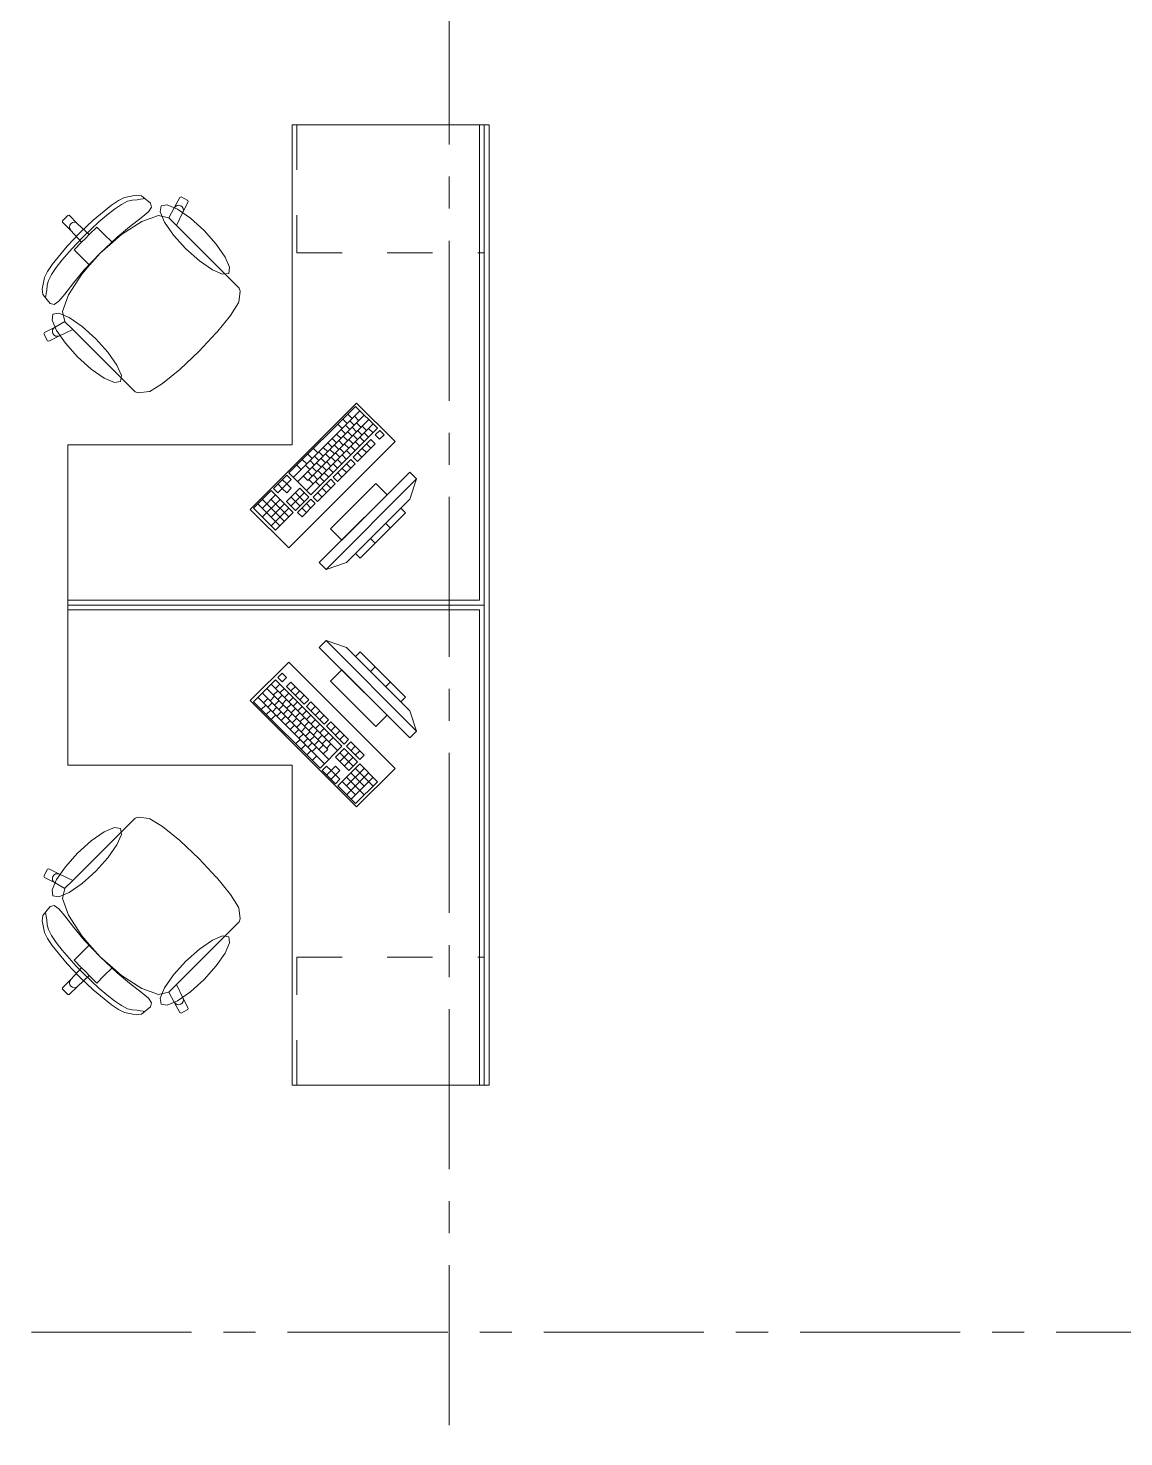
# Model space of a CAD drawing. Header units: inches. Extents: x -38 to 5698, y -33 to 92.
# Drawn here: x 315.229 to 318.649, y 9.675 to 14.075 of the extents above; entities that cross this region are included whole.
import ezdxf

# ---------------------------------------------------------------- set-up
doc = ezdxf.new("R2010")
doc.units = ezdxf.units.IN
doc.header["$MEASUREMENT"] = 0
doc.linetypes.add('Punto & Raya', pattern=[0.65, 0.5, -0.075, 0, -0.075])
doc.linetypes.add('Rayas', pattern=[0.282222, 0.141111, -0.141111])
doc.layers.add('Interior - Mobiliario', color=7, linetype='Continuous')
doc.layers.add('Marcador - Secciones', color=251, linetype='Continuous')

msp = doc.modelspace()

# ---------------------------------------------------------------- linework, layer by layer
at = {"layer": 'Interior - Mobiliario', "color": 175, "linetype": 'Rayas', "lineweight": 13}
for p, q in [((316.0675, 13.7731), (316.0675, 13.3731)), ((316.0675, 13.3731), (316.6525, 13.3731)), ((316.0675, 10.7731), (316.0675, 11.1731)), ((316.0675, 11.1731), (316.6525, 11.1731))]:
    msp.add_line(p, q, dxfattribs=at)
at = {"layer": 'Interior - Mobiliario', "color": 175, "linetype": 'Continuous', "lineweight": 13}
for p, q in [((316.6675, 13.7731), (316.6375, 13.7731)), ((316.6375, 13.7731), (316.6375, 12.2881)), ((316.6675, 12.2881), (316.6675, 13.7731)), ((315.5657, 13.5535), (315.5295, 13.5457)), ((315.5824, 13.5516), (315.5657, 13.5535)), ((315.4886, 13.5219), (315.4319, 13.475)), ((315.4743, 13.4907), (315.4981, 13.5093)), ((315.5103, 13.5368), (315.4886, 13.5219)), ((315.4981, 13.5093), (315.5199, 13.5241)), ((315.5295, 13.5457), (315.5103, 13.5368)), ((315.5199, 13.5241), (315.5388, 13.5341)), ((315.5388, 13.5341), (315.5535, 13.538)), ((315.5535, 13.538), (315.5689, 13.5391)), ((315.5689, 13.5391), (315.5797, 13.5412)), ((315.5797, 13.5412), (315.5877, 13.542)), ((315.6103, 13.5284), (315.5824, 13.5516)), ((315.5877, 13.542), (315.5922, 13.5428)), ((315.6037, 13.5012), (315.6137, 13.5155)), ((315.6137, 13.5155), (315.6103, 13.5284)), ((315.6847, 13.5133), (315.6673, 13.4823)), ((315.7016, 13.5464), (315.6847, 13.5133)), ((315.6883, 13.518), (315.6847, 13.5133)), ((315.6934, 13.5208), (315.6883, 13.518)), ((315.6993, 13.5216), (315.6934, 13.5208)), ((315.7049, 13.52), (315.6993, 13.5216)), ((315.7057, 13.5478), (315.7016, 13.5464)), ((315.7095, 13.5164), (315.7049, 13.52)), ((315.7271, 13.5369), (315.7057, 13.5478)), ((315.7123, 13.5113), (315.7095, 13.5164)), ((315.7114, 13.4998), (315.7284, 13.5329)), ((315.713, 13.5055), (315.7123, 13.5113)), ((315.7284, 13.5329), (315.7271, 13.5369)), ((315.3353, 13.4689), (315.3354, 13.4732)), ((315.3614, 13.4428), (315.3353, 13.4689)), ((315.3354, 13.4732), (315.3439, 13.4817)), ((315.3524, 13.4902), (315.3439, 13.4817)), ((315.3567, 13.4903), (315.3524, 13.4902)), ((315.3828, 13.4642), (315.3567, 13.4903)), ((315.3582, 13.4592), (315.3615, 13.4641)), ((315.3664, 13.4674), (315.3615, 13.4641)), ((315.3722, 13.4685), (315.3664, 13.4674)), ((315.3779, 13.4674), (315.3722, 13.4685)), ((315.3828, 13.4642), (315.3779, 13.4674)), ((315.4193, 13.4302), (315.3828, 13.4642)), ((315.4319, 13.475), (315.3897, 13.4359)), ((315.4249, 13.447), (315.4495, 13.4695)), ((315.4495, 13.4695), (315.4743, 13.4907)), ((315.5834, 13.4714), (315.5196, 13.4301)), ((315.5452, 13.4546), (315.5814, 13.4826)), ((315.5814, 13.4826), (315.6037, 13.5012)), ((315.6354, 13.4898), (315.5834, 13.4714)), ((315.6673, 13.4823), (315.6354, 13.4898)), ((315.6676, 13.4823), (315.6673, 13.4823)), ((315.6676, 13.4823), (315.6918, 13.458)), ((315.6918, 13.458), (315.7114, 13.4998)), ((315.7114, 13.4998), (315.713, 13.5055)), ((315.3506, 13.3937), (315.3897, 13.4359)), ((315.3571, 13.4534), (315.3582, 13.4592)), ((315.3582, 13.4477), (315.3571, 13.4534)), ((315.3614, 13.4428), (315.3582, 13.4477)), ((315.3954, 13.4063), (315.3614, 13.4428)), ((315.4014, 13.4242), (315.3786, 13.4007)), ((315.4014, 13.4242), (315.4249, 13.447)), ((315.4193, 13.4302), (315.4074, 13.4182)), ((315.4429, 13.4538), (315.4193, 13.4302)), ((315.4641, 13.4327), (315.4429, 13.4538)), ((315.4532, 13.3724), (315.5059, 13.4219)), ((315.4915, 13.4053), (315.4641, 13.4327)), ((315.5196, 13.4301), (315.4915, 13.4053)), ((315.5059, 13.4219), (315.5452, 13.4546)), ((315.8397, 13.3102), (315.6918, 13.458)), ((315.3037, 13.337), (315.3506, 13.3937)), ((315.3561, 13.3761), (315.3349, 13.3513)), ((315.3786, 13.4007), (315.3561, 13.3761)), ((315.3718, 13.3827), (315.3954, 13.4063)), ((315.3929, 13.3615), (315.3718, 13.3827)), ((315.3954, 13.4063), (315.4074, 13.4182)), ((315.4915, 13.4053), (315.4536, 13.372)), ((315.2888, 13.3153), (315.3037, 13.337)), ((315.3349, 13.3513), (315.3163, 13.3275)), ((315.4203, 13.3341), (315.3929, 13.3615)), ((315.3955, 13.306), (315.4203, 13.3341)), ((315.4532, 13.3724), (315.4037, 13.3197)), ((315.4203, 13.3341), (315.4536, 13.372)), ((315.2721, 13.2599), (315.2799, 13.2961)), ((315.2799, 13.2961), (315.2888, 13.3153)), ((315.3015, 13.3057), (315.2915, 13.2869)), ((315.3163, 13.3275), (315.3015, 13.3057)), ((315.3542, 13.2422), (315.3955, 13.306)), ((315.4037, 13.3197), (315.371, 13.2804)), ((315.8652, 13.2847), (315.8397, 13.3102)), ((315.274, 13.2432), (315.2721, 13.2599)), ((315.2844, 13.2459), (315.2836, 13.2379)), ((315.2865, 13.2567), (315.2844, 13.2459)), ((315.2876, 13.2721), (315.2865, 13.2567)), ((315.2915, 13.2869), (315.2876, 13.2721)), ((315.343, 13.2442), (315.3244, 13.2219)), ((315.371, 13.2804), (315.343, 13.2442)), ((315.8871, 13.2627), (315.8652, 13.2847)), ((315.886, 13.2195), (315.89, 13.2534)), ((315.89, 13.2534), (315.8871, 13.2627)), ((315.2972, 13.2153), (315.274, 13.2432)), ((315.2836, 13.2379), (315.2828, 13.2334)), ((315.3101, 13.2119), (315.2972, 13.2153)), ((315.3244, 13.2219), (315.3101, 13.2119)), ((315.3358, 13.1902), (315.3542, 13.2422)), ((315.8602, 13.1773), (315.8851, 13.2174)), ((315.8851, 13.2174), (315.886, 13.2195)), ((315.3123, 13.1409), (315.3433, 13.1583)), ((315.3433, 13.1583), (315.3358, 13.1902)), ((315.3433, 13.158), (315.3433, 13.1583)), ((315.3433, 13.158), (315.3676, 13.1338)), ((315.8166, 13.1237), (315.8602, 13.1773)), ((315.2778, 13.1199), (315.2792, 13.124)), ((315.2887, 13.0985), (315.2778, 13.1199)), ((315.2792, 13.124), (315.3123, 13.1409)), ((315.3258, 13.1142), (315.2927, 13.0972)), ((315.304, 13.1263), (315.3048, 13.1322)), ((315.3056, 13.1207), (315.304, 13.1263)), ((315.3048, 13.1322), (315.3077, 13.1373)), ((315.3092, 13.1161), (315.3056, 13.1207)), ((315.3077, 13.1373), (315.3123, 13.1409)), ((315.3143, 13.1133), (315.3092, 13.1161)), ((315.3201, 13.1126), (315.3143, 13.1133)), ((315.3258, 13.1142), (315.3201, 13.1126)), ((315.3676, 13.1338), (315.3258, 13.1142)), ((315.5154, 12.9859), (315.3676, 13.1338)), ((315.7611, 13.0645), (315.8159, 13.1229)), ((315.8159, 13.1229), (315.8166, 13.1237)), ((315.2927, 13.0972), (315.2887, 13.0985)), ((315.7611, 13.0645), (315.7028, 13.0097)), ((315.5409, 12.9604), (315.5154, 12.9859)), ((315.7019, 13.009), (315.6483, 12.9654)), ((315.7028, 13.0097), (315.7019, 13.009)), ((315.5629, 12.9385), (315.5409, 12.9604)), ((315.5722, 12.9356), (315.5629, 12.9385)), ((315.6061, 12.9396), (315.5722, 12.9356)), ((315.6082, 12.9405), (315.6061, 12.9396)), ((315.6483, 12.9654), (315.6082, 12.9405)), ((316.2505, 12.8936), (316.0428, 12.6859)), ((316.3191, 12.825), (316.2505, 12.8936)), ((316.2642, 12.8799), (316.0565, 12.6721)), ((316.278, 12.8661), (316.0702, 12.6584)), ((316.2917, 12.8524), (316.1013, 12.662)), ((316.2107, 12.8538), (316.2244, 12.84)), ((316.2263, 12.8693), (316.24, 12.8556)), ((316.2331, 12.8487), (316.2468, 12.835)), ((316.2469, 12.8625), (316.2606, 12.8488)), ((316.3054, 12.8387), (316.0977, 12.631)), ((316.1114, 12.6173), (316.3191, 12.825)), ((316.1915, 12.8072), (316.2053, 12.7934)), ((316.1951, 12.8382), (316.2089, 12.8245)), ((316.2054, 12.821), (316.2191, 12.8073)), ((316.2192, 12.8349), (316.233, 12.8211)), ((316.226, 12.8142), (316.2397, 12.8005)), ((316.2399, 12.8281), (316.2536, 12.8143)), ((316.2537, 12.8419), (316.2674, 12.8282)), ((316.257, 12.8178), (316.2708, 12.8041)), ((316.2709, 12.8317), (316.2846, 12.8179)), ((316.2777, 12.811), (316.2914, 12.7973)), ((316.2915, 12.8249), (316.3052, 12.8112)), ((316.326, 12.8181), (316.3121, 12.8043)), ((316.3121, 12.8043), (316.3258, 12.7906)), ((316.3258, 12.7906), (316.3397, 12.8044)), ((316.3397, 12.8044), (316.326, 12.8181)), ((316.119, 12.762), (316.1327, 12.7483)), ((316.15, 12.7656), (316.1637, 12.7519)), ((316.1638, 12.7795), (316.1776, 12.7657)), ((316.1777, 12.7933), (316.1914, 12.7796)), ((316.1845, 12.7727), (316.1982, 12.759)), ((316.1983, 12.7865), (316.212, 12.7728)), ((316.2017, 12.7624), (316.2154, 12.7487)), ((316.2122, 12.8004), (316.2259, 12.7867)), ((316.2155, 12.7763), (316.2292, 12.7626)), ((316.2294, 12.7901), (316.2431, 12.7764)), ((316.2361, 12.7695), (316.2499, 12.7558)), ((316.2983, 12.7904), (316.2429, 12.7351)), ((316.2432, 12.804), (316.2569, 12.7902)), ((316.25, 12.7833), (316.2637, 12.7696)), ((316.2566, 12.7213), (316.312, 12.7767)), ((316.2638, 12.7972), (316.2776, 12.7835)), ((316.2706, 12.7628), (316.2843, 12.749)), ((316.2844, 12.7766), (316.2981, 12.7629)), ((316.312, 12.7767), (316.2983, 12.7904)), ((316.0844, 12.7274), (316.0981, 12.7137)), ((316.1017, 12.7447), (316.1154, 12.731)), ((316.1085, 12.7241), (316.1222, 12.7104)), ((316.1223, 12.7379), (316.136, 12.7242)), ((316.1291, 12.7173), (316.1428, 12.7036)), ((316.1362, 12.7518), (316.1499, 12.7381)), ((316.1429, 12.7311), (316.1567, 12.7174)), ((316.1568, 12.745), (316.1705, 12.7313)), ((316.1601, 12.7209), (316.1738, 12.7072)), ((316.1706, 12.7588), (316.1844, 12.7451)), ((316.174, 12.7347), (316.1877, 12.721)), ((316.2359, 12.7281), (316.1806, 12.6727)), ((316.1878, 12.7486), (316.2015, 12.7349)), ((316.1946, 12.7279), (316.2083, 12.7142)), ((316.2084, 12.7418), (316.2222, 12.7281)), ((316.2223, 12.7556), (316.236, 12.7419)), ((316.2497, 12.7144), (316.2359, 12.7281)), ((316.2429, 12.7351), (316.2566, 12.7213)), ((316.2567, 12.7489), (316.2704, 12.7352)), ((316.0359, 12.6789), (315.9943, 12.6374)), ((316.0496, 12.6652), (316.0359, 12.6789)), ((316.0428, 12.6859), (316.1114, 12.6173)), ((316.067, 12.7101), (316.0808, 12.6964)), ((316.0876, 12.6757), (316.1013, 12.662)), ((316.0946, 12.7102), (316.1083, 12.6965)), ((316.1014, 12.6896), (316.1151, 12.6759)), ((316.1152, 12.7034), (316.129, 12.6897)), ((316.1186, 12.6793), (316.1323, 12.6656)), ((316.1324, 12.6932), (316.1461, 12.6795)), ((316.4202, 12.6883), (316.1374, 12.4054)), ((316.1392, 12.6725), (316.1529, 12.6588)), ((316.1463, 12.707), (316.16, 12.6933)), ((316.1531, 12.6864), (316.1668, 12.6727)), ((316.1669, 12.7002), (316.1806, 12.6865)), ((316.1806, 12.6727), (316.1943, 12.659)), ((316.1808, 12.7141), (316.1945, 12.7004)), ((316.1943, 12.659), (316.2497, 12.7144)), ((316.1944, 12.6866), (316.2081, 12.6729)), ((316.2082, 12.7004), (316.222, 12.6867)), ((316.2221, 12.7143), (316.2358, 12.7006)), ((316.4414, 12.667), (316.4202, 12.6883)), ((315.9874, 12.6305), (315.932, 12.5751)), ((316.056, 12.5619), (315.9874, 12.6305)), ((315.9943, 12.6374), (316.0081, 12.6237)), ((316.0081, 12.6237), (316.0219, 12.6375)), ((316.0082, 12.6512), (316.0219, 12.6375)), ((316.0358, 12.6514), (316.0219, 12.6375)), ((316.0219, 12.6375), (316.0356, 12.6238)), ((316.022, 12.6651), (316.0358, 12.6514)), ((316.077, 12.6378), (316.0355, 12.5962)), ((316.0356, 12.6238), (316.0495, 12.6377)), ((316.0358, 12.6514), (316.0496, 12.6652)), ((316.0495, 12.6377), (316.0358, 12.6514)), ((316.1045, 12.6104), (316.077, 12.6378)), ((316.1047, 12.6655), (316.1184, 12.6518)), ((316.1736, 12.6658), (316.1182, 12.6104)), ((316.1254, 12.6587), (316.1391, 12.645)), ((316.132, 12.5967), (316.1873, 12.6521)), ((316.1459, 12.6381), (316.1596, 12.6244)), ((316.1586, 12.3842), (316.4414, 12.667)), ((316.1598, 12.652), (316.1735, 12.6383)), ((316.3141, 12.6529), (316.1727, 12.5115)), ((316.1873, 12.6521), (316.1736, 12.6658)), ((316.3495, 12.6175), (316.3141, 12.6529)), ((316.4414, 12.667), (316.4202, 12.6034)), ((315.9459, 12.5889), (316.0145, 12.5204)), ((316.0149, 12.603), (315.9595, 12.5476)), ((316.0011, 12.6168), (315.9596, 12.5752)), ((315.9597, 12.6028), (316.0283, 12.5342)), ((316.0286, 12.5893), (315.987, 12.5478)), ((315.9873, 12.6029), (316.0421, 12.5481)), ((316.0355, 12.5962), (316.0629, 12.5688)), ((316.0907, 12.6241), (316.0492, 12.5825)), ((316.0493, 12.6101), (316.0768, 12.5827)), ((316.0629, 12.5688), (316.1045, 12.6104)), ((316.0632, 12.6239), (316.0906, 12.5965)), ((316.1113, 12.6035), (316.0698, 12.562)), ((316.0835, 12.5483), (316.125, 12.5898)), ((316.0975, 12.5897), (316.1112, 12.5759)), ((316.125, 12.5898), (316.1113, 12.6035)), ((316.1182, 12.6104), (316.132, 12.5967)), ((316.1321, 12.6243), (316.1458, 12.6106)), ((316.2081, 12.4761), (316.3495, 12.6175)), ((316.4202, 12.6034), (316.2222, 12.4054)), ((315.932, 12.5751), (316.0006, 12.5065)), ((316.0423, 12.5756), (315.9869, 12.5202)), ((316.0006, 12.5065), (316.056, 12.5619)), ((316.0698, 12.562), (316.0835, 12.5483)), ((316.0836, 12.5758), (316.0973, 12.5621)), ((316.3919, 12.5751), (316.2505, 12.4337)), ((316.2646, 12.4196), (316.4061, 12.561)), ((316.4061, 12.561), (316.3919, 12.5751)), ((316.1727, 12.5115), (316.2081, 12.4761)), ((316.3448, 12.528), (316.3589, 12.5138)), ((316.2976, 12.4808), (316.3118, 12.4667)), ((316.2505, 12.4337), (316.2646, 12.4196)), ((316.1374, 12.4054), (316.1586, 12.3842)), ((316.1586, 12.3842), (316.2222, 12.4054)), ((315.3525, 12.2881), (315.3525, 12.2581)), ((316.6375, 12.2881), (315.3525, 12.2881)), ((316.6675, 12.2581), (316.6675, 12.2881)), ((315.3525, 12.2581), (316.6375, 12.2581)), ((316.6375, 12.2581), (316.6375, 10.7731)), ((316.6675, 10.7731), (316.6675, 12.2581)), ((316.1586, 12.162), (316.1374, 12.1408)), ((316.4414, 11.8792), (316.1586, 12.162)), ((316.1586, 12.162), (316.2222, 12.1408)), ((316.1374, 12.1408), (316.4202, 11.858)), ((316.2222, 12.1408), (316.4202, 11.9428)), ((316.2646, 12.1267), (316.2505, 12.1125)), ((316.2505, 12.1125), (316.3919, 11.9711)), ((316.4061, 11.9852), (316.2646, 12.1267)), ((316.0212, 12.0603), (316.0075, 12.0466)), ((316.035, 12.0464), (316.0212, 12.0603)), ((316.2081, 12.0701), (316.1727, 12.0347)), ((316.3495, 11.9287), (316.2081, 12.0701)), ((316.2976, 12.0654), (316.3118, 12.0795)), ((316.0006, 12.0397), (315.932, 11.9711)), ((315.9732, 12.0123), (316.1636, 11.8219)), ((315.9869, 12.026), (316.1946, 11.8183)), ((316.2083, 11.832), (316.0006, 12.0397)), ((316.0007, 12.0121), (316.0145, 12.0259)), ((316.0075, 12.0466), (316.0213, 12.0327)), ((316.0146, 11.9983), (316.0283, 12.012)), ((316.0213, 12.0327), (316.035, 12.0464)), ((316.0489, 12.0326), (316.0352, 12.0189)), ((316.0352, 12.0189), (316.0905, 11.9635)), ((316.1043, 11.9772), (316.0489, 12.0326)), ((316.049, 12.005), (316.0627, 12.0187)), ((316.1727, 12.0347), (316.3141, 11.8933)), ((316.3448, 12.0182), (316.3589, 12.0324)), ((315.932, 11.9711), (316.1397, 11.7634)), ((315.9457, 11.9849), (316.1535, 11.7771)), ((315.9595, 11.9986), (316.1672, 11.7909)), ((315.9631, 11.9675), (315.9768, 11.9813)), ((315.9837, 11.9743), (315.9974, 11.988)), ((315.9939, 11.9915), (316.0077, 12.0052)), ((315.9975, 11.9605), (316.0113, 11.9742)), ((316.0078, 11.9777), (316.0215, 11.9914)), ((316.0216, 11.9638), (316.0354, 11.9775)), ((316.0284, 11.9844), (316.0421, 11.9982)), ((316.0423, 11.9706), (316.056, 11.9843)), ((316.0561, 11.9568), (316.0698, 11.9705)), ((316.0628, 11.9912), (316.0766, 12.0049)), ((316.0767, 11.9773), (316.0904, 11.991)), ((316.0905, 11.9635), (316.1043, 11.9772)), ((316.1112, 11.9703), (316.0975, 11.9566)), ((316.1666, 11.9149), (316.1112, 11.9703)), ((316.3919, 11.9711), (316.4061, 11.9852)), ((315.9563, 11.9469), (315.97, 11.9606)), ((315.9718, 11.9313), (315.9856, 11.945)), ((315.9769, 11.9537), (315.9906, 11.9674)), ((315.9874, 11.9157), (316.0011, 11.9295)), ((315.9908, 11.9398), (316.0045, 11.9536)), ((316.0046, 11.926), (316.0183, 11.9397)), ((316.0114, 11.9466), (316.0251, 11.9603)), ((316.0184, 11.9122), (316.0322, 11.9259)), ((316.0252, 11.9328), (316.039, 11.9465)), ((316.0355, 11.95), (316.0492, 11.9637)), ((316.0391, 11.9189), (316.0528, 11.9327)), ((316.0493, 11.9361), (316.0631, 11.9498)), ((316.0632, 11.9223), (316.0769, 11.936)), ((316.07, 11.9429), (316.0837, 11.9566)), ((316.0838, 11.9291), (316.0975, 11.9428)), ((316.0975, 11.9566), (316.1529, 11.9012)), ((316.0977, 11.9152), (316.1114, 11.9289)), ((316.1113, 11.9427), (316.125, 11.9564)), ((316.1252, 11.9289), (316.1389, 11.9426)), ((316.139, 11.915), (316.1527, 11.9287)), ((316.3141, 11.8933), (316.3495, 11.9287)), ((316.4414, 11.8792), (316.4202, 11.9428)), ((316.0323, 11.8983), (316.046, 11.912)), ((316.0461, 11.8845), (316.0599, 11.8982)), ((316.0529, 11.9051), (316.0666, 11.9188)), ((316.06, 11.8706), (316.0737, 11.8843)), ((316.0668, 11.8912), (316.0805, 11.905)), ((316.077, 11.9084), (316.0907, 11.9221)), ((316.0806, 11.8774), (316.0943, 11.8911)), ((316.0909, 11.8946), (316.1046, 11.9083)), ((316.1047, 11.8807), (316.1184, 11.8944)), ((316.1115, 11.9014), (316.1252, 11.9151)), ((316.1186, 11.8669), (316.1323, 11.8806)), ((316.1254, 11.8875), (316.1391, 11.9012)), ((316.1392, 11.8737), (316.1529, 11.8874)), ((316.1529, 11.9012), (316.1666, 11.9149)), ((316.1735, 11.908), (316.1598, 11.8942)), ((316.1598, 11.8942), (316.2152, 11.8388)), ((316.2289, 11.8526), (316.1735, 11.908)), ((316.1736, 11.8804), (316.1873, 11.8941)), ((316.1875, 11.8665), (316.2012, 11.8803)), ((316.0636, 11.8396), (316.0773, 11.8533)), ((316.0738, 11.8568), (316.0876, 11.8705)), ((316.0877, 11.8429), (316.1014, 11.8566)), ((316.0945, 11.8636), (316.1082, 11.8773)), ((316.1015, 11.8291), (316.1152, 11.8428)), ((316.1083, 11.8497), (316.122, 11.8634)), ((316.1222, 11.8359), (316.1359, 11.8496)), ((316.1324, 11.853), (316.1461, 11.8667)), ((316.1463, 11.8392), (316.16, 11.8529)), ((316.1531, 11.8598), (316.1668, 11.8735)), ((316.1601, 11.8253), (316.1738, 11.839)), ((316.1669, 11.846), (316.1806, 11.8597)), ((316.2013, 11.8527), (316.215, 11.8664)), ((316.2152, 11.8388), (316.2289, 11.8526)), ((316.2358, 11.8456), (316.2221, 11.8319)), ((316.2774, 11.8041), (316.2358, 11.8456)), ((316.4202, 11.858), (316.4414, 11.8792)), ((316.0809, 11.8223), (316.0946, 11.836)), ((316.0982, 11.805), (316.1119, 11.8187)), ((316.1154, 11.8152), (316.1291, 11.8289)), ((316.1155, 11.7877), (316.1292, 11.8014)), ((316.136, 11.822), (316.1497, 11.8357)), ((316.1397, 11.7634), (316.2083, 11.832)), ((316.1499, 11.8082), (316.1636, 11.8219)), ((316.2152, 11.8251), (316.1878, 11.7976)), ((316.1878, 11.7976), (316.2294, 11.7561)), ((316.2015, 11.8114), (316.2431, 11.7698)), ((316.2017, 11.7838), (316.2291, 11.8112)), ((316.2568, 11.7835), (316.2152, 11.8251)), ((316.2155, 11.7699), (316.2429, 11.7974)), ((316.2221, 11.8319), (316.2636, 11.7904)), ((316.2359, 11.8181), (316.2497, 11.8318)), ((316.2498, 11.8042), (316.2635, 11.8179)), ((316.2636, 11.7904), (316.2774, 11.8041)), ((316.1604, 11.7702), (316.1467, 11.7565)), ((316.1467, 11.7565), (316.1882, 11.715)), ((316.1742, 11.7564), (316.1604, 11.7702)), ((316.1605, 11.7427), (316.1742, 11.7564)), ((316.1879, 11.7701), (316.1742, 11.7564)), ((316.1742, 11.7564), (316.1881, 11.7425)), ((316.2018, 11.7562), (316.1879, 11.7701)), ((316.1881, 11.7425), (316.2018, 11.7562)), ((316.2637, 11.7766), (316.1951, 11.708)), ((316.2227, 11.7079), (316.2776, 11.7628)), ((316.2228, 11.6803), (316.2914, 11.7489)), ((316.2294, 11.7561), (316.2568, 11.7835)), ((316.2363, 11.7492), (316.2778, 11.7076)), ((316.25, 11.7629), (316.3054, 11.7075)), ((316.3191, 11.7212), (316.2637, 11.7766)), ((316.1744, 11.7288), (316.1881, 11.7425)), ((316.2019, 11.7287), (316.1881, 11.7425)), ((316.1882, 11.715), (316.2019, 11.7287)), ((316.1951, 11.708), (316.2505, 11.6526)), ((316.2089, 11.7217), (316.2504, 11.6802)), ((316.2226, 11.7355), (316.278, 11.6801)), ((316.2367, 11.6665), (316.3052, 11.7351)), ((316.2505, 11.6526), (316.3191, 11.7212)), ((315.5409, 11.5858), (315.5154, 11.5603)), ((315.5629, 11.6077), (315.5409, 11.5858)), ((315.5722, 11.6106), (315.5629, 11.6077)), ((315.6061, 11.6066), (315.5722, 11.6106)), ((315.6082, 11.6057), (315.6061, 11.6066)), ((315.6483, 11.5808), (315.6082, 11.6057)), ((315.7019, 11.5372), (315.6483, 11.5808)), ((315.5154, 11.5603), (315.3676, 11.4124)), ((315.7028, 11.5365), (315.7019, 11.5372)), ((315.7611, 11.4817), (315.7028, 11.5365)), ((315.2887, 11.4477), (315.2778, 11.4263)), ((315.2927, 11.449), (315.2887, 11.4477)), ((315.3258, 11.432), (315.2927, 11.449)), ((315.7611, 11.4817), (315.8159, 11.4234)), ((315.2778, 11.4263), (315.2792, 11.4223)), ((315.2792, 11.4223), (315.3123, 11.4053)), ((315.3056, 11.4255), (315.304, 11.4199)), ((315.304, 11.4199), (315.3048, 11.4141)), ((315.3048, 11.4141), (315.3077, 11.4089)), ((315.3092, 11.4301), (315.3056, 11.4255)), ((315.3077, 11.4089), (315.3123, 11.4053)), ((315.3143, 11.4329), (315.3092, 11.4301)), ((315.3123, 11.4053), (315.3433, 11.388)), ((315.3201, 11.4336), (315.3143, 11.4329)), ((315.3258, 11.432), (315.3201, 11.4336)), ((315.3676, 11.4124), (315.3258, 11.432)), ((315.3433, 11.3882), (315.3676, 11.4124)), ((315.8159, 11.4234), (315.8166, 11.4225)), ((315.8166, 11.4225), (315.8602, 11.3689)), ((315.3433, 11.388), (315.3358, 11.356)), ((315.3358, 11.356), (315.3542, 11.304)), ((315.3433, 11.3882), (315.3433, 11.388)), ((315.8602, 11.3689), (315.8851, 11.3288)), ((315.2972, 11.3309), (315.274, 11.303)), ((315.2836, 11.3083), (315.2828, 11.3128)), ((315.2844, 11.3003), (315.2836, 11.3083)), ((315.3101, 11.3343), (315.2972, 11.3309)), ((315.3244, 11.3243), (315.3101, 11.3343)), ((315.343, 11.302), (315.3244, 11.3243)), ((315.8851, 11.3288), (315.886, 11.3267)), ((315.886, 11.3267), (315.89, 11.2928)), ((315.274, 11.303), (315.2721, 11.2863)), ((315.2721, 11.2863), (315.2799, 11.2501)), ((315.2865, 11.2895), (315.2844, 11.3003)), ((315.2876, 11.2741), (315.2865, 11.2895)), ((315.2915, 11.2594), (315.2876, 11.2741)), ((315.371, 11.2658), (315.343, 11.302)), ((315.3542, 11.304), (315.3955, 11.2402)), ((315.4037, 11.2265), (315.371, 11.2658)), ((315.8871, 11.2835), (315.8652, 11.2615)), ((315.89, 11.2928), (315.8871, 11.2835)), ((315.2799, 11.2501), (315.2888, 11.2309)), ((315.2888, 11.2309), (315.3037, 11.2092)), ((315.3015, 11.2405), (315.2915, 11.2594)), ((315.3163, 11.2187), (315.3015, 11.2405)), ((315.3955, 11.2402), (315.4203, 11.2121)), ((315.4532, 11.1738), (315.4037, 11.2265)), ((315.8397, 11.236), (315.6918, 11.0882)), ((315.8652, 11.2615), (315.8397, 11.236)), ((315.3037, 11.2092), (315.3506, 11.1525)), ((315.3349, 11.1949), (315.3163, 11.2187)), ((315.3561, 11.1701), (315.3349, 11.1949)), ((315.3929, 11.1847), (315.3718, 11.1636)), ((315.4203, 11.2121), (315.3929, 11.1847)), ((315.4203, 11.2121), (315.4536, 11.1742)), ((315.3506, 11.1525), (315.3897, 11.1103)), ((315.3786, 11.1455), (315.3561, 11.1701)), ((315.3954, 11.1399), (315.3614, 11.1034)), ((315.3718, 11.1636), (315.3954, 11.1399)), ((315.4014, 11.122), (315.3786, 11.1455)), ((315.3954, 11.1399), (315.4074, 11.128)), ((315.4532, 11.1738), (315.5059, 11.1243)), ((315.4915, 11.1409), (315.4536, 11.1742)), ((315.4915, 11.1409), (315.4641, 11.1135)), ((315.5196, 11.1161), (315.4915, 11.1409)), ((315.3614, 11.1034), (315.3353, 11.0773)), ((315.3582, 11.0985), (315.3571, 11.0928)), ((315.3571, 11.0928), (315.3582, 11.087)), ((315.3614, 11.1034), (315.3582, 11.0985)), ((315.4193, 11.116), (315.3828, 11.082)), ((315.4319, 11.0712), (315.3897, 11.1103)), ((315.4014, 11.122), (315.4249, 11.0992)), ((315.4193, 11.116), (315.4074, 11.128)), ((315.4429, 11.0924), (315.4193, 11.116)), ((315.4249, 11.0992), (315.4495, 11.0767)), ((315.4641, 11.1135), (315.4429, 11.0924)), ((315.5059, 11.1243), (315.5452, 11.0916)), ((315.5834, 11.0748), (315.5196, 11.1161)), ((315.5452, 11.0916), (315.5814, 11.0637)), ((315.6676, 11.0639), (315.6918, 11.0882)), ((315.6918, 11.0882), (315.7114, 11.0464)), ((315.3353, 11.0773), (315.3354, 11.073)), ((315.3354, 11.073), (315.3439, 11.0645)), ((315.3524, 11.056), (315.3439, 11.0645)), ((315.3567, 11.056), (315.3524, 11.056)), ((315.3828, 11.082), (315.3567, 11.056)), ((315.3582, 11.087), (315.3615, 11.0821)), ((315.3664, 11.0789), (315.3615, 11.0821)), ((315.3722, 11.0777), (315.3664, 11.0789)), ((315.3779, 11.0788), (315.3722, 11.0777)), ((315.3828, 11.082), (315.3779, 11.0788)), ((315.4886, 11.0244), (315.4319, 11.0712)), ((315.4495, 11.0767), (315.4743, 11.0555)), ((315.4743, 11.0555), (315.4981, 11.0369)), ((315.5814, 11.0637), (315.6037, 11.045)), ((315.6354, 11.0564), (315.5834, 11.0748)), ((315.6037, 11.045), (315.6137, 11.0307)), ((315.6673, 11.0639), (315.6354, 11.0564)), ((315.6676, 11.0639), (315.6673, 11.0639)), ((315.6847, 11.0329), (315.6673, 11.0639)), ((315.7114, 11.0464), (315.713, 11.0408)), ((315.7114, 11.0464), (315.7284, 11.0133)), ((315.5103, 11.0095), (315.4886, 11.0244)), ((315.4981, 11.0369), (315.5199, 11.0221)), ((315.5295, 11.0005), (315.5103, 11.0095)), ((315.5199, 11.0221), (315.5388, 11.0121)), ((315.5657, 10.9927), (315.5295, 11.0005)), ((315.5388, 11.0121), (315.5535, 11.0082)), ((315.5535, 11.0082), (315.5689, 11.0071)), ((315.5689, 11.0071), (315.5797, 11.005)), ((315.5797, 11.005), (315.5877, 11.0042)), ((315.6103, 11.0178), (315.5824, 10.9946)), ((315.5877, 11.0042), (315.5922, 11.0034)), ((315.6137, 11.0307), (315.6103, 11.0178)), ((315.6883, 11.0283), (315.6847, 11.0329)), ((315.7016, 10.9998), (315.6847, 11.0329)), ((315.6934, 11.0254), (315.6883, 11.0283)), ((315.6993, 11.0247), (315.6934, 11.0254)), ((315.7049, 11.0262), (315.6993, 11.0247)), ((315.7095, 11.0298), (315.7049, 11.0262)), ((315.7271, 11.0093), (315.7057, 10.9984)), ((315.7123, 11.0349), (315.7095, 11.0298)), ((315.713, 11.0408), (315.7123, 11.0349)), ((315.7284, 11.0133), (315.7271, 11.0093)), ((315.5824, 10.9946), (315.5657, 10.9927)), ((315.7057, 10.9984), (315.7016, 10.9998)), ((316.6375, 10.7731), (316.6675, 10.7731))]:
    msp.add_line(p, q, dxfattribs=at)
at = {"layer": 'Interior - Mobiliario', "color": 175, "linetype": 'Continuous', "lineweight": 13, "flags": 128}
for points in [[(316.6525, 12.2731), (316.6525, 13.7731), (316.0525, 13.7731), (316.0525, 12.7731), (315.3525, 12.7731), (315.3525, 12.2731)], [(315.7776, 13.443), (315.7351, 13.4811), (315.6947, 13.5091), (315.6627, 13.5227), (315.6438, 13.5199), (315.6409, 13.5009), (315.6545, 13.4689), (315.6825, 13.4285), (315.7207, 13.386), (315.7631, 13.3479), (315.8035, 13.3199), (315.8356, 13.3063), (315.8545, 13.3091), (315.8574, 13.328), (315.8438, 13.3601), (315.8157, 13.4005)], [(315.3826, 13.048), (315.3445, 13.0905), (315.3165, 13.1309), (315.3029, 13.1629), (315.3057, 13.1819), (315.3247, 13.1847), (315.3567, 13.1711), (315.3971, 13.1431), (315.4396, 13.1049), (315.4777, 13.0625), (315.5057, 13.0221), (315.5194, 12.99), (315.5165, 12.9711), (315.4976, 12.9682), (315.4655, 12.9819), (315.4251, 13.0099)], [(316.3742, 12.7837), (316.254, 12.9039), (315.9217, 12.5716), (316.0419, 12.4514)], [(316.6525, 12.2731), (316.6525, 10.7731), (316.0525, 10.7731), (316.0525, 11.7731), (315.3525, 11.7731), (315.3525, 12.2731)], [(316.0419, 12.0948), (315.9217, 11.9746), (316.254, 11.6423), (316.3742, 11.7625)], [(315.3826, 11.4982), (315.3445, 11.4557), (315.3165, 11.4154), (315.3029, 11.3833), (315.3057, 11.3644), (315.3247, 11.3615), (315.3567, 11.3751), (315.3971, 11.4031), (315.4396, 11.4413), (315.4777, 11.4838), (315.5057, 11.5241), (315.5194, 11.5562), (315.5165, 11.5751), (315.4976, 11.578), (315.4655, 11.5644), (315.4251, 11.5363)], [(315.7776, 11.1033), (315.7351, 11.0651), (315.6947, 11.0371), (315.6627, 11.0235), (315.6438, 11.0264), (315.6409, 11.0453), (315.6545, 11.0773), (315.6825, 11.1177), (315.7207, 11.1602), (315.7631, 11.1983), (315.8035, 11.2264), (315.8356, 11.24), (315.8545, 11.2371), (315.8574, 11.2182), (315.8438, 11.1861), (315.8157, 11.1457)]]:
    msp.add_lwpolyline(points, close=True, dxfattribs=at)
at = {"layer": 'Marcador - Secciones', "color": 251, "linetype": 'Punto & Raya', "lineweight": 13}
for p, q in [((316.5425, 46.2111), (316.5425, 0.8878)), ((282.4384, 10.0018), (323.8507, 10.0018))]:
    msp.add_line(p, q, dxfattribs=at)

doc.saveas('drawing.dxf')
